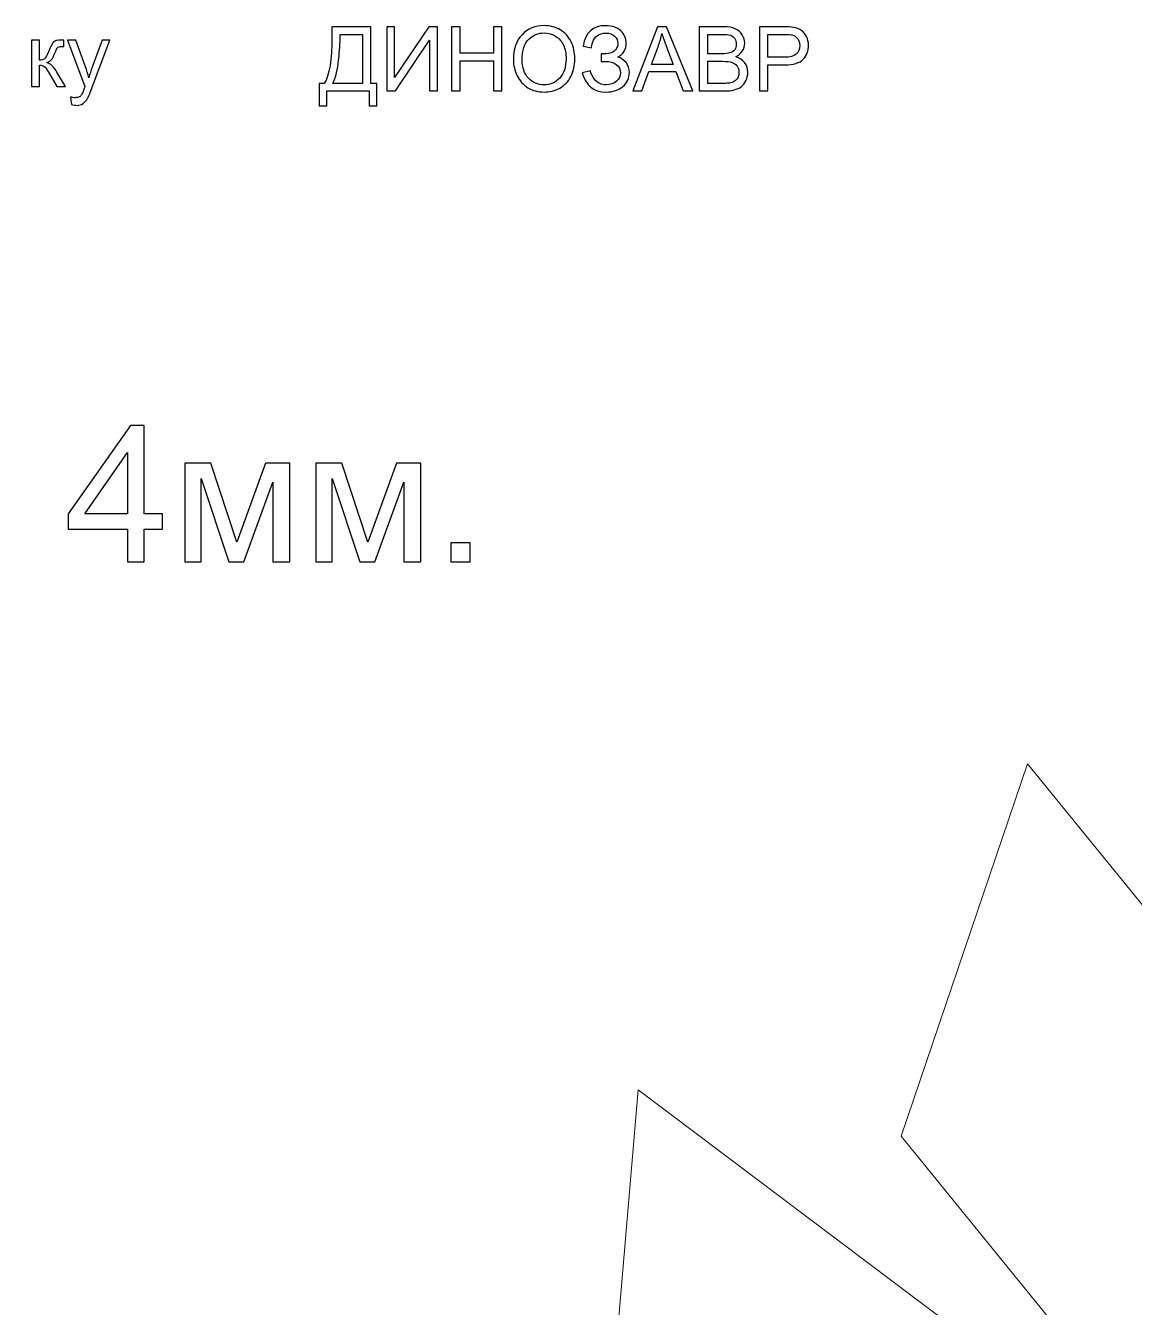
# Model space of a CAD drawing. Header units: centimetres. Extents: x -34 to 236, y -37 to 15.
# Drawn here: x 192.86 to 203.33, y 2.36 to 14.47 of the extents above; entities that cross this region are included whole.
import ezdxf

# ---------------------------------------------------------------- set-up
doc = ezdxf.new("R2010")
doc.units = ezdxf.units.CM
doc.header["$MEASUREMENT"] = 0
doc.layers.add('layer 1', color=7, linetype='Continuous')

msp = doc.modelspace()

# ---------------------------------------------------------------- linework, layer by layer
at = {"layer": 'layer 1'}
for points, knots in [([(195.7541, 14.45635), (195.7541, 14.45635), (196.12282, 14.45635), (196.12282, 14.45635), (196.12282, 14.45635), (196.12282, 14.45635), (196.12282, 13.92182), (196.12282, 13.92182), (196.12282, 13.92182), (196.12282, 13.92182), (196.17743, 13.92182), (196.17743, 13.92182), (196.17743, 13.92182), (196.17743, 13.92182), (196.17743, 13.70889), (196.17743, 13.70889), (196.17743, 13.70889), (196.17743, 13.70889), (196.10589, 13.70889), (196.10589, 13.70889), (196.10589, 13.70889), (196.10589, 13.70889), (196.10589, 13.85028), (196.10589, 13.85028), (196.10589, 13.85028), (196.10589, 13.85028), (195.70527, 13.85028), (195.70527, 13.85028), (195.70527, 13.85028), (195.70527, 13.85028), (195.70527, 13.70889), (195.70527, 13.70889), (195.70527, 13.70889), (195.70527, 13.70889), (195.63373, 13.70889), (195.63373, 13.70889), (195.63373, 13.70889), (195.63373, 13.70889), (195.63373, 13.92182), (195.63373, 13.92182), (195.63373, 13.92182), (195.63373, 13.92182), (195.68086, 13.92182), (195.68086, 13.92182), (195.68086, 13.92182), (195.72969, 13.99534), (195.7541, 14.14407), (195.7541, 14.36788), (195.7541, 14.36788), (195.7541, 14.36788), (195.7541, 14.45635), (195.7541, 14.45635)], [0, 0, 0, 0, 0.07692308, 0.07692308, 0.07692308, 0.07692308, 0.15384615, 0.15384615, 0.15384615, 0.15384615, 0.23076923, 0.23076923, 0.23076923, 0.23076923, 0.30769231, 0.30769231, 0.30769231, 0.30769231, 0.38461538, 0.38461538, 0.38461538, 0.38461538, 0.46153846, 0.46153846, 0.46153846, 0.46153846, 0.53846154, 0.53846154, 0.53846154, 0.53846154, 0.61538462, 0.61538462, 0.61538462, 0.61538462, 0.69230769, 0.69230769, 0.69230769, 0.69230769, 0.76923077, 0.76923077, 0.76923077, 0.76923077, 0.84615385, 0.84615385, 0.84615385, 0.84615385, 0.92307692, 0.92307692, 0.92307692, 0.92307692, 1, 1, 1, 1]), ([(196.27367, 14.45635), (196.27367, 14.45635), (196.34635, 14.45635), (196.34635, 14.45635), (196.34635, 14.45635), (196.34635, 14.45635), (196.34635, 13.97643), (196.34635, 13.97643), (196.34635, 13.97643), (196.34635, 13.97643), (196.66879, 14.45635), (196.66879, 14.45635), (196.66879, 14.45635), (196.66879, 14.45635), (196.7495, 14.45635), (196.7495, 14.45635), (196.7495, 14.45635), (196.7495, 14.45635), (196.7495, 13.85028), (196.7495, 13.85028), (196.7495, 13.85028), (196.7495, 13.85028), (196.67669, 13.85028), (196.67669, 13.85028), (196.67669, 13.85028), (196.67669, 13.85028), (196.67669, 14.32907), (196.67669, 14.32907), (196.67669, 14.32907), (196.67669, 14.32907), (196.35383, 13.85028), (196.35383, 13.85028), (196.35383, 13.85028), (196.35383, 13.85028), (196.27367, 13.85028), (196.27367, 13.85028), (196.27367, 13.85028), (196.27367, 13.85028), (196.27367, 14.45635), (196.27367, 14.45635)], [0, 0, 0, 0, 0.1, 0.1, 0.1, 0.1, 0.2, 0.2, 0.2, 0.2, 0.3, 0.3, 0.3, 0.3, 0.4, 0.4, 0.4, 0.4, 0.5, 0.5, 0.5, 0.5, 0.6, 0.6, 0.6, 0.6, 0.7, 0.7, 0.7, 0.7, 0.8, 0.8, 0.8, 0.8, 0.9, 0.9, 0.9, 0.9, 1, 1, 1, 1]), ([(196.88341, 13.85028), (196.88341, 13.85028), (196.88341, 14.45635), (196.88341, 14.45635), (196.88341, 14.45635), (196.88341, 14.45635), (196.96371, 14.45635), (196.96371, 14.45635), (196.96371, 14.45635), (196.96371, 14.45635), (196.96371, 14.20743), (196.96371, 14.20743), (196.96371, 14.20743), (196.96371, 14.20743), (197.27867, 14.20743), (197.27867, 14.20743), (197.27867, 14.20743), (197.27867, 14.20743), (197.27867, 14.45635), (197.27867, 14.45635), (197.27867, 14.45635), (197.27867, 14.45635), (197.35896, 14.45635), (197.35896, 14.45635), (197.35896, 14.45635), (197.35896, 14.45635), (197.35896, 13.85028), (197.35896, 13.85028), (197.35896, 13.85028), (197.35896, 13.85028), (197.27867, 13.85028), (197.27867, 13.85028), (197.27867, 13.85028), (197.27867, 13.85028), (197.27867, 14.13589), (197.27867, 14.13589), (197.27867, 14.13589), (197.27867, 14.13589), (196.96371, 14.13589), (196.96371, 14.13589), (196.96371, 14.13589), (196.96371, 14.13589), (196.96371, 13.85028), (196.96371, 13.85028), (196.96371, 13.85028), (196.96371, 13.85028), (196.88341, 13.85028), (196.88341, 13.85028)], [0, 0, 0, 0, 0.08333333, 0.08333333, 0.08333333, 0.08333333, 0.16666667, 0.16666667, 0.16666667, 0.16666667, 0.25, 0.25, 0.25, 0.25, 0.33333333, 0.33333333, 0.33333333, 0.33333333, 0.41666667, 0.41666667, 0.41666667, 0.41666667, 0.5, 0.5, 0.5, 0.5, 0.58333333, 0.58333333, 0.58333333, 0.58333333, 0.66666667, 0.66666667, 0.66666667, 0.66666667, 0.75, 0.75, 0.75, 0.75, 0.83333333, 0.83333333, 0.83333333, 0.83333333, 0.91666667, 0.91666667, 0.91666667, 0.91666667, 1, 1, 1, 1]), ([(197.46804, 14.14549), (197.46804, 14.2461), (197.49499, 14.32484), (197.54904, 14.38171), (197.54904, 14.38171), (197.60309, 14.43857), (197.6728, 14.46708), (197.75831, 14.46708), (197.75831, 14.46708), (197.81419, 14.46708), (197.86471, 14.45367), (197.90958, 14.427), (197.90958, 14.427), (197.95445, 14.40019), (197.98874, 14.36294), (198.01231, 14.3151), (198.01231, 14.3151), (198.03588, 14.26741), (198.04759, 14.21308), (198.04759, 14.15254), (198.04759, 14.15254), (198.04759, 14.09102), (198.03531, 14.03598), (198.01048, 13.98758), (198.01048, 13.98758), (197.98564, 13.93904), (197.9505, 13.90235), (197.90507, 13.87737), (197.90507, 13.87737), (197.85949, 13.8524), (197.81052, 13.83998), (197.75789, 13.83998), (197.75789, 13.83998), (197.70074, 13.83998), (197.64979, 13.85367), (197.60492, 13.88132), (197.60492, 13.88132), (197.55991, 13.90884), (197.5259, 13.94652), (197.50276, 13.99421), (197.50276, 13.99421), (197.47961, 14.04177), (197.46804, 14.09229), (197.46804, 14.14549)], [0, 0, 0, 0, 0.09090909, 0.09090909, 0.09090909, 0.09090909, 0.18181818, 0.18181818, 0.18181818, 0.18181818, 0.27272727, 0.27272727, 0.27272727, 0.27272727, 0.36363636, 0.36363636, 0.36363636, 0.36363636, 0.45454545, 0.45454545, 0.45454545, 0.45454545, 0.54545455, 0.54545455, 0.54545455, 0.54545455, 0.63636364, 0.63636364, 0.63636364, 0.63636364, 0.72727273, 0.72727273, 0.72727273, 0.72727273, 0.81818182, 0.81818182, 0.81818182, 0.81818182, 0.90909091, 0.90909091, 0.90909091, 0.90909091, 1, 1, 1, 1]), ([(198.118, 14.02145), (198.118, 14.02145), (198.19449, 14.04135), (198.19449, 14.04135), (198.19449, 14.04135), (198.20027, 14.01185), (198.21565, 13.98236), (198.24091, 13.95287), (198.24091, 13.95287), (198.26617, 13.92338), (198.29962, 13.90856), (198.34124, 13.90856), (198.34124, 13.90856), (198.38358, 13.90856), (198.41716, 13.91942), (198.44157, 13.9413), (198.44157, 13.9413), (198.46613, 13.96303), (198.4784, 13.98927), (198.4784, 14.02018), (198.4784, 14.02018), (198.4784, 14.05348), (198.46542, 14.08001), (198.4396, 14.09977), (198.4396, 14.09977), (198.41363, 14.11952), (198.37836, 14.1294), (198.33376, 14.1294), (198.33376, 14.1294), (198.33376, 14.1294), (198.29524, 14.1294), (198.29524, 14.1294), (198.29524, 14.1294), (198.29524, 14.1294), (198.29524, 14.19925), (198.29524, 14.19925), (198.29524, 14.19925), (198.33221, 14.19925), (198.36043, 14.20137), (198.38005, 14.2056), (198.38005, 14.2056), (198.39966, 14.20983), (198.41688, 14.2207), (198.43198, 14.23834), (198.43198, 14.23834), (198.44694, 14.25583), (198.45441, 14.27573), (198.45441, 14.29803), (198.45441, 14.29803), (198.45441, 14.32442), (198.44425, 14.34742), (198.42365, 14.36703), (198.42365, 14.36703), (198.40319, 14.38665), (198.37539, 14.39638), (198.3404, 14.39638), (198.3404, 14.39638), (198.30978, 14.39638), (198.28367, 14.38876), (198.26208, 14.37352), (198.26208, 14.37352), (198.24035, 14.35814), (198.22539, 14.33796), (198.21721, 14.3127), (198.21721, 14.3127), (198.20888, 14.28744), (198.20479, 14.26868), (198.20479, 14.25626), (198.20479, 14.25626), (198.20479, 14.25626), (198.12788, 14.27362), (198.12788, 14.27362), (198.12788, 14.27362), (198.14693, 14.40231), (198.21805, 14.46666), (198.34124, 14.46666), (198.34124, 14.46666), (198.40037, 14.46666), (198.44736, 14.45015), (198.48221, 14.41727), (198.48221, 14.41727), (198.51693, 14.38439), (198.53428, 14.34586), (198.53428, 14.3017), (198.53428, 14.3017), (198.53428, 14.24525), (198.50747, 14.20137), (198.45399, 14.17032), (198.45399, 14.17032), (198.48489, 14.16171), (198.51072, 14.14436), (198.5316, 14.11797), (198.5316, 14.11797), (198.55235, 14.09158), (198.56279, 14.06011), (198.56279, 14.02357), (198.56279, 14.02357), (198.56279, 13.97135), (198.54261, 13.92775), (198.50225, 13.89261), (198.50225, 13.89261), (198.46189, 13.85748), (198.40827, 13.83998), (198.34153, 13.83998), (198.34153, 13.83998), (198.22694, 13.83998), (198.15244, 13.90037), (198.118, 14.02145)], [0, 0, 0, 0, 0.03703704, 0.03703704, 0.03703704, 0.03703704, 0.07407407, 0.07407407, 0.07407407, 0.07407407, 0.11111111, 0.11111111, 0.11111111, 0.11111111, 0.14814815, 0.14814815, 0.14814815, 0.14814815, 0.18518519, 0.18518519, 0.18518519, 0.18518519, 0.22222222, 0.22222222, 0.22222222, 0.22222222, 0.25925926, 0.25925926, 0.25925926, 0.25925926, 0.2962963, 0.2962963, 0.2962963, 0.2962963, 0.33333333, 0.33333333, 0.33333333, 0.33333333, 0.37037037, 0.37037037, 0.37037037, 0.37037037, 0.40740741, 0.40740741, 0.40740741, 0.40740741, 0.44444444, 0.44444444, 0.44444444, 0.44444444, 0.48148148, 0.48148148, 0.48148148, 0.48148148, 0.51851852, 0.51851852, 0.51851852, 0.51851852, 0.55555556, 0.55555556, 0.55555556, 0.55555556, 0.59259259, 0.59259259, 0.59259259, 0.59259259, 0.62962963, 0.62962963, 0.62962963, 0.62962963, 0.66666667, 0.66666667, 0.66666667, 0.66666667, 0.7037037, 0.7037037, 0.7037037, 0.7037037, 0.74074074, 0.74074074, 0.74074074, 0.74074074, 0.77777778, 0.77777778, 0.77777778, 0.77777778, 0.81481481, 0.81481481, 0.81481481, 0.81481481, 0.85185185, 0.85185185, 0.85185185, 0.85185185, 0.88888889, 0.88888889, 0.88888889, 0.88888889, 0.92592593, 0.92592593, 0.92592593, 0.92592593, 0.96296296, 0.96296296, 0.96296296, 0.96296296, 1, 1, 1, 1]), ([(198.59581, 13.85028), (198.59581, 13.85028), (198.82864, 14.45635), (198.82864, 14.45635), (198.82864, 14.45635), (198.82864, 14.45635), (198.915, 14.45635), (198.915, 14.45635), (198.915, 14.45635), (198.915, 14.45635), (199.16308, 13.85028), (199.16308, 13.85028), (199.16308, 13.85028), (199.16308, 13.85028), (199.07164, 13.85028), (199.07164, 13.85028), (199.07164, 13.85028), (199.07164, 13.85028), (199.00094, 14.03387), (199.00094, 14.03387), (199.00094, 14.03387), (199.00094, 14.03387), (198.74751, 14.03387), (198.74751, 14.03387), (198.74751, 14.03387), (198.74751, 14.03387), (198.68104, 13.85028), (198.68104, 13.85028), (198.68104, 13.85028), (198.68104, 13.85028), (198.59581, 13.85028), (198.59581, 13.85028)], [0, 0, 0, 0, 0.125, 0.125, 0.125, 0.125, 0.25, 0.25, 0.25, 0.25, 0.375, 0.375, 0.375, 0.375, 0.5, 0.5, 0.5, 0.5, 0.625, 0.625, 0.625, 0.625, 0.75, 0.75, 0.75, 0.75, 0.875, 0.875, 0.875, 0.875, 1, 1, 1, 1]), ([(199.22376, 13.85028), (199.22376, 13.85028), (199.22376, 14.45635), (199.22376, 14.45635), (199.22376, 14.45635), (199.22376, 14.45635), (199.45123, 14.45635), (199.45123, 14.45635), (199.45123, 14.45635), (199.49751, 14.45635), (199.53463, 14.45015), (199.56257, 14.43801), (199.56257, 14.43801), (199.59065, 14.42573), (199.61252, 14.40682), (199.62833, 14.38128), (199.62833, 14.38128), (199.64413, 14.35588), (199.65217, 14.32921), (199.65217, 14.30127), (199.65217, 14.30127), (199.65217, 14.27545), (199.64512, 14.25104), (199.63101, 14.22818), (199.63101, 14.22818), (199.61704, 14.20532), (199.59573, 14.18683), (199.56736, 14.17272), (199.56736, 14.17272), (199.60405, 14.162), (199.63214, 14.14365), (199.65189, 14.11783), (199.65189, 14.11783), (199.67165, 14.09186), (199.68152, 14.06124), (199.68152, 14.02596), (199.68152, 14.02596), (199.68152, 13.9976), (199.67546, 13.97121), (199.66346, 13.9468), (199.66346, 13.9468), (199.65147, 13.92239), (199.63665, 13.90362), (199.61901, 13.89036), (199.61901, 13.89036), (199.60137, 13.87709), (199.57922, 13.86721), (199.55269, 13.86044), (199.55269, 13.86044), (199.52616, 13.85367), (199.49356, 13.85028), (199.4549, 13.85028), (199.4549, 13.85028), (199.4549, 13.85028), (199.22376, 13.85028), (199.22376, 13.85028)], [0, 0, 0, 0, 0.07142857, 0.07142857, 0.07142857, 0.07142857, 0.14285714, 0.14285714, 0.14285714, 0.14285714, 0.21428571, 0.21428571, 0.21428571, 0.21428571, 0.28571429, 0.28571429, 0.28571429, 0.28571429, 0.35714286, 0.35714286, 0.35714286, 0.35714286, 0.42857143, 0.42857143, 0.42857143, 0.42857143, 0.5, 0.5, 0.5, 0.5, 0.57142857, 0.57142857, 0.57142857, 0.57142857, 0.64285714, 0.64285714, 0.64285714, 0.64285714, 0.71428571, 0.71428571, 0.71428571, 0.71428571, 0.78571429, 0.78571429, 0.78571429, 0.78571429, 0.85714286, 0.85714286, 0.85714286, 0.85714286, 0.92857143, 0.92857143, 0.92857143, 0.92857143, 1, 1, 1, 1]), ([(199.79187, 13.85028), (199.79187, 13.85028), (199.79187, 14.45635), (199.79187, 14.45635), (199.79187, 14.45635), (199.79187, 14.45635), (200.02048, 14.45635), (200.02048, 14.45635), (200.02048, 14.45635), (200.06069, 14.45635), (200.09145, 14.45438), (200.11262, 14.45057), (200.11262, 14.45057), (200.1424, 14.44563), (200.16737, 14.43618), (200.18755, 14.42221), (200.18755, 14.42221), (200.20759, 14.40838), (200.22382, 14.38876), (200.23609, 14.36379), (200.23609, 14.36379), (200.24837, 14.33867), (200.25444, 14.31115), (200.25444, 14.28109), (200.25444, 14.28109), (200.25444, 14.22959), (200.23807, 14.18584), (200.20533, 14.15014), (200.20533, 14.15014), (200.17245, 14.11458), (200.11319, 14.09666), (200.02753, 14.09666), (200.02753, 14.09666), (200.02753, 14.09666), (199.87203, 14.09666), (199.87203, 14.09666), (199.87203, 14.09666), (199.87203, 14.09666), (199.87203, 13.85028), (199.87203, 13.85028), (199.87203, 13.85028), (199.87203, 13.85028), (199.79187, 13.85028), (199.79187, 13.85028)], [0, 0, 0, 0, 0.09090909, 0.09090909, 0.09090909, 0.09090909, 0.18181818, 0.18181818, 0.18181818, 0.18181818, 0.27272727, 0.27272727, 0.27272727, 0.27272727, 0.36363636, 0.36363636, 0.36363636, 0.36363636, 0.45454545, 0.45454545, 0.45454545, 0.45454545, 0.54545455, 0.54545455, 0.54545455, 0.54545455, 0.63636364, 0.63636364, 0.63636364, 0.63636364, 0.72727273, 0.72727273, 0.72727273, 0.72727273, 0.81818182, 0.81818182, 0.81818182, 0.81818182, 0.90909091, 0.90909091, 0.90909091, 0.90909091, 1, 1, 1, 1]), ([(192.91691, 14.33126), (192.91691, 14.33126), (192.99127, 14.33126), (192.99127, 14.33126), (192.99127, 14.33126), (192.99127, 14.33126), (192.99127, 14.1416), (192.99127, 14.1416), (192.99127, 14.1416), (193.01498, 14.1416), (193.03163, 14.14612), (193.04109, 14.15515), (193.04109, 14.15515), (193.05054, 14.16432), (193.06451, 14.19071), (193.083, 14.2346), (193.083, 14.2346), (193.09767, 14.26931), (193.10952, 14.29217), (193.11856, 14.30318), (193.11856, 14.30318), (193.12773, 14.31418), (193.13817, 14.32166), (193.15002, 14.32547), (193.15002, 14.32547), (193.16188, 14.32942), (193.18093, 14.33126), (193.20703, 14.33126), (193.20703, 14.33126), (193.20703, 14.33126), (193.22199, 14.33126), (193.22199, 14.33126), (193.22199, 14.33126), (193.22199, 14.33126), (193.22199, 14.26973), (193.22199, 14.26973), (193.22199, 14.26973), (193.22199, 14.26973), (193.20125, 14.27016), (193.20125, 14.27016), (193.20125, 14.27016), (193.18177, 14.27016), (193.16921, 14.26719), (193.16371, 14.26141), (193.16371, 14.26141), (193.15793, 14.25534), (193.14904, 14.23728), (193.13718, 14.20722), (193.13718, 14.20722), (193.12589, 14.17858), (193.11559, 14.15882), (193.10614, 14.14781), (193.10614, 14.14781), (193.09682, 14.13667), (193.08229, 14.12665), (193.06282, 14.11762), (193.06282, 14.11762), (193.09471, 14.10901), (193.12618, 14.07923), (193.15708, 14.02829), (193.15708, 14.02829), (193.15708, 14.02829), (193.2385, 13.89226), (193.2385, 13.89226), (193.2385, 13.89226), (193.2385, 13.89226), (193.15666, 13.89226), (193.15666, 13.89226), (193.15666, 13.89226), (193.15666, 13.89226), (193.07721, 14.02829), (193.07721, 14.02829), (193.07721, 14.02829), (193.06098, 14.05553), (193.04673, 14.07359), (193.03474, 14.0822), (193.03474, 14.0822), (193.0226, 14.09095), (193.00807, 14.09518), (192.99127, 14.09518), (192.99127, 14.09518), (192.99127, 14.09518), (192.99127, 13.89226), (192.99127, 13.89226), (192.99127, 13.89226), (192.99127, 13.89226), (192.91691, 13.89226), (192.91691, 13.89226), (192.91691, 13.89226), (192.91691, 13.89226), (192.91691, 14.33126), (192.91691, 14.33126)], [0, 0, 0, 0, 0.04347826, 0.04347826, 0.04347826, 0.04347826, 0.08695652, 0.08695652, 0.08695652, 0.08695652, 0.13043478, 0.13043478, 0.13043478, 0.13043478, 0.17391304, 0.17391304, 0.17391304, 0.17391304, 0.2173913, 0.2173913, 0.2173913, 0.2173913, 0.26086957, 0.26086957, 0.26086957, 0.26086957, 0.30434783, 0.30434783, 0.30434783, 0.30434783, 0.34782609, 0.34782609, 0.34782609, 0.34782609, 0.39130435, 0.39130435, 0.39130435, 0.39130435, 0.43478261, 0.43478261, 0.43478261, 0.43478261, 0.47826087, 0.47826087, 0.47826087, 0.47826087, 0.52173913, 0.52173913, 0.52173913, 0.52173913, 0.56521739, 0.56521739, 0.56521739, 0.56521739, 0.60869565, 0.60869565, 0.60869565, 0.60869565, 0.65217391, 0.65217391, 0.65217391, 0.65217391, 0.69565217, 0.69565217, 0.69565217, 0.69565217, 0.73913043, 0.73913043, 0.73913043, 0.73913043, 0.7826087, 0.7826087, 0.7826087, 0.7826087, 0.82608696, 0.82608696, 0.82608696, 0.82608696, 0.86956522, 0.86956522, 0.86956522, 0.86956522, 0.91304348, 0.91304348, 0.91304348, 0.91304348, 0.95652174, 0.95652174, 0.95652174, 0.95652174, 1, 1, 1, 1]), ([(193.29381, 13.72321), (193.29381, 13.72321), (193.28549, 13.79306), (193.28549, 13.79306), (193.28549, 13.79306), (193.30186, 13.78868), (193.31597, 13.78643), (193.3281, 13.78643), (193.3281, 13.78643), (193.34461, 13.78643), (193.35788, 13.78925), (193.36776, 13.79475), (193.36776, 13.79475), (193.37777, 13.80026), (193.38582, 13.80788), (193.39217, 13.81789), (193.39217, 13.81789), (193.39697, 13.82523), (193.40445, 13.84372), (193.41489, 13.87321), (193.41489, 13.87321), (193.4163, 13.87744), (193.41856, 13.88337), (193.42152, 13.89141), (193.42152, 13.89141), (193.42152, 13.89141), (193.25501, 14.33126), (193.25501, 14.33126), (193.25501, 14.33126), (193.25501, 14.33126), (193.33516, 14.33126), (193.33516, 14.33126), (193.33516, 14.33126), (193.33516, 14.33126), (193.4266, 14.07712), (193.4266, 14.07712), (193.4266, 14.07712), (193.43831, 14.0448), (193.44904, 14.01093), (193.45835, 13.97537), (193.45835, 13.97537), (193.46696, 14.00952), (193.47712, 14.04283), (193.48897, 14.07542), (193.48897, 14.07542), (193.48897, 14.07542), (193.58281, 14.33126), (193.58281, 14.33126), (193.58281, 14.33126), (193.58281, 14.33126), (193.65718, 14.33126), (193.65718, 14.33126), (193.65718, 14.33126), (193.65718, 14.33126), (193.49024, 13.88478), (193.49024, 13.88478), (193.49024, 13.88478), (193.47232, 13.83652), (193.45835, 13.80336), (193.44847, 13.78516), (193.44847, 13.78516), (193.43521, 13.7606), (193.42011, 13.74268), (193.40303, 13.73125), (193.40303, 13.73125), (193.38582, 13.71982), (193.3655, 13.71404), (193.34179, 13.71404), (193.34179, 13.71404), (193.3274, 13.71404), (193.31145, 13.71714), (193.29381, 13.72321)], [0, 0, 0, 0, 0.05555556, 0.05555556, 0.05555556, 0.05555556, 0.11111111, 0.11111111, 0.11111111, 0.11111111, 0.16666667, 0.16666667, 0.16666667, 0.16666667, 0.22222222, 0.22222222, 0.22222222, 0.22222222, 0.27777778, 0.27777778, 0.27777778, 0.27777778, 0.33333333, 0.33333333, 0.33333333, 0.33333333, 0.38888889, 0.38888889, 0.38888889, 0.38888889, 0.44444444, 0.44444444, 0.44444444, 0.44444444, 0.5, 0.5, 0.5, 0.5, 0.55555556, 0.55555556, 0.55555556, 0.55555556, 0.61111111, 0.61111111, 0.61111111, 0.61111111, 0.66666667, 0.66666667, 0.66666667, 0.66666667, 0.72222222, 0.72222222, 0.72222222, 0.72222222, 0.77777778, 0.77777778, 0.77777778, 0.77777778, 0.83333333, 0.83333333, 0.83333333, 0.83333333, 0.88888889, 0.88888889, 0.88888889, 0.88888889, 0.94444444, 0.94444444, 0.94444444, 0.94444444, 1, 1, 1, 1]), ([(196.04253, 14.38481), (196.04253, 14.38481), (195.83129, 14.38481), (195.83129, 14.38481), (195.83129, 14.38481), (195.83129, 14.38481), (195.83129, 14.35377), (195.83129, 14.35377), (195.83129, 14.35377), (195.83129, 14.30226), (195.82677, 14.23185), (195.81746, 14.14238), (195.81746, 14.14238), (195.80829, 14.05292), (195.79008, 13.9794), (195.76313, 13.92182), (195.76313, 13.92182), (195.76313, 13.92182), (196.04253, 13.92182), (196.04253, 13.92182), (196.04253, 13.92182), (196.04253, 13.92182), (196.04253, 14.38481), (196.04253, 14.38481)], [0, 0, 0, 0, 0.16666667, 0.16666667, 0.16666667, 0.16666667, 0.33333333, 0.33333333, 0.33333333, 0.33333333, 0.5, 0.5, 0.5, 0.5, 0.66666667, 0.66666667, 0.66666667, 0.66666667, 0.83333333, 0.83333333, 0.83333333, 0.83333333, 1, 1, 1, 1]), ([(197.55073, 14.14422), (197.55073, 14.07112), (197.57035, 14.01369), (197.60958, 13.97164), (197.60958, 13.97164), (197.64895, 13.92958), (197.6982, 13.90856), (197.75746, 13.90856), (197.75746, 13.90856), (197.81786, 13.90856), (197.86753, 13.92973), (197.90648, 13.9722), (197.90648, 13.9722), (197.94542, 14.01468), (197.96504, 14.07493), (197.96504, 14.15296), (197.96504, 14.15296), (197.96504, 14.20221), (197.95657, 14.24525), (197.93992, 14.28208), (197.93992, 14.28208), (197.92327, 14.31891), (197.89886, 14.34742), (197.86682, 14.36774), (197.86682, 14.36774), (197.83465, 14.38792), (197.79867, 14.39808), (197.75873, 14.39808), (197.75873, 14.39808), (197.70186, 14.39808), (197.65304, 14.3786), (197.61212, 14.33951), (197.61212, 14.33951), (197.5712, 14.30057), (197.55073, 14.23537), (197.55073, 14.14422)], [0, 0, 0, 0, 0.11111111, 0.11111111, 0.11111111, 0.11111111, 0.22222222, 0.22222222, 0.22222222, 0.22222222, 0.33333333, 0.33333333, 0.33333333, 0.33333333, 0.44444444, 0.44444444, 0.44444444, 0.44444444, 0.55555556, 0.55555556, 0.55555556, 0.55555556, 0.66666667, 0.66666667, 0.66666667, 0.66666667, 0.77777778, 0.77777778, 0.77777778, 0.77777778, 0.88888889, 0.88888889, 0.88888889, 0.88888889, 1, 1, 1, 1]), ([(198.77065, 14.0992), (198.77065, 14.0992), (198.97625, 14.0992), (198.97625, 14.0992), (198.97625, 14.0992), (198.97625, 14.0992), (198.91289, 14.26698), (198.91289, 14.26698), (198.91289, 14.26698), (198.8937, 14.31792), (198.8793, 14.35983), (198.86999, 14.39271), (198.86999, 14.39271), (198.86223, 14.35377), (198.85136, 14.31524), (198.83725, 14.27686), (198.83725, 14.27686), (198.83725, 14.27686), (198.77065, 14.0992), (198.77065, 14.0992)], [0, 0, 0, 0, 0.2, 0.2, 0.2, 0.2, 0.4, 0.4, 0.4, 0.4, 0.6, 0.6, 0.6, 0.6, 0.8, 0.8, 0.8, 0.8, 1, 1, 1, 1]), ([(199.30405, 14.20165), (199.30405, 14.20165), (199.43514, 14.20165), (199.43514, 14.20165), (199.43514, 14.20165), (199.47056, 14.20165), (199.4961, 14.20405), (199.51163, 14.2087), (199.51163, 14.2087), (199.53195, 14.21477), (199.54733, 14.22479), (199.55763, 14.2389), (199.55763, 14.2389), (199.56793, 14.25301), (199.57315, 14.27065), (199.57315, 14.29182), (199.57315, 14.29182), (199.57315, 14.31186), (199.56835, 14.32964), (199.55876, 14.34488), (199.55876, 14.34488), (199.54902, 14.36026), (199.53519, 14.3707), (199.51741, 14.37634), (199.51741, 14.37634), (199.49949, 14.38199), (199.46873, 14.38481), (199.42512, 14.38481), (199.42512, 14.38481), (199.42512, 14.38481), (199.30405, 14.38481), (199.30405, 14.38481), (199.30405, 14.38481), (199.30405, 14.38481), (199.30405, 14.20165), (199.30405, 14.20165)], [0, 0, 0, 0, 0.11111111, 0.11111111, 0.11111111, 0.11111111, 0.22222222, 0.22222222, 0.22222222, 0.22222222, 0.33333333, 0.33333333, 0.33333333, 0.33333333, 0.44444444, 0.44444444, 0.44444444, 0.44444444, 0.55555556, 0.55555556, 0.55555556, 0.55555556, 0.66666667, 0.66666667, 0.66666667, 0.66666667, 0.77777778, 0.77777778, 0.77777778, 0.77777778, 0.88888889, 0.88888889, 0.88888889, 0.88888889, 1, 1, 1, 1]), ([(199.87203, 14.1682), (199.87203, 14.1682), (200.0288, 14.1682), (200.0288, 14.1682), (200.0288, 14.1682), (200.08059, 14.1682), (200.11742, 14.1778), (200.13915, 14.19713), (200.13915, 14.19713), (200.16088, 14.21646), (200.17175, 14.24356), (200.17175, 14.27855), (200.17175, 14.27855), (200.17175, 14.30395), (200.1654, 14.32569), (200.15256, 14.34375), (200.15256, 14.34375), (200.13971, 14.36181), (200.12292, 14.37366), (200.1019, 14.37945), (200.1019, 14.37945), (200.08835, 14.38298), (200.06351, 14.38481), (200.02711, 14.38481), (200.02711, 14.38481), (200.02711, 14.38481), (199.87203, 14.38481), (199.87203, 14.38481), (199.87203, 14.38481), (199.87203, 14.38481), (199.87203, 14.1682), (199.87203, 14.1682)], [0, 0, 0, 0, 0.125, 0.125, 0.125, 0.125, 0.25, 0.25, 0.25, 0.25, 0.375, 0.375, 0.375, 0.375, 0.5, 0.5, 0.5, 0.5, 0.625, 0.625, 0.625, 0.625, 0.75, 0.75, 0.75, 0.75, 0.875, 0.875, 0.875, 0.875, 1, 1, 1, 1]), ([(199.30405, 13.92182), (199.30405, 13.92182), (199.4549, 13.92182), (199.4549, 13.92182), (199.4549, 13.92182), (199.48086, 13.92182), (199.49907, 13.92281), (199.50951, 13.92465), (199.50951, 13.92465), (199.52799, 13.92803), (199.54338, 13.93354), (199.55579, 13.9413), (199.55579, 13.9413), (199.56821, 13.94892), (199.57837, 13.96021), (199.58642, 13.97488), (199.58642, 13.97488), (199.59432, 13.9897), (199.59841, 14.00663), (199.59841, 14.02596), (199.59841, 14.02596), (199.59841, 14.04854), (199.59262, 14.06816), (199.58105, 14.08495), (199.58105, 14.08495), (199.56948, 14.1016), (199.55339, 14.11331), (199.53279, 14.12009), (199.53279, 14.12009), (199.51233, 14.12672), (199.4827, 14.1301), (199.44417, 14.1301), (199.44417, 14.1301), (199.44417, 14.1301), (199.30405, 14.1301), (199.30405, 14.1301), (199.30405, 14.1301), (199.30405, 14.1301), (199.30405, 13.92182), (199.30405, 13.92182)], [0, 0, 0, 0, 0.1, 0.1, 0.1, 0.1, 0.2, 0.2, 0.2, 0.2, 0.3, 0.3, 0.3, 0.3, 0.4, 0.4, 0.4, 0.4, 0.5, 0.5, 0.5, 0.5, 0.6, 0.6, 0.6, 0.6, 0.7, 0.7, 0.7, 0.7, 0.8, 0.8, 0.8, 0.8, 0.9, 0.9, 0.9, 0.9, 1, 1, 1, 1]), ([(193.82193, 9.40401), (193.82193, 9.40401), (193.82193, 9.71227), (193.82193, 9.71227), (193.82193, 9.71227), (193.82193, 9.71227), (193.26329, 9.71227), (193.26329, 9.71227), (193.26329, 9.71227), (193.26329, 9.71227), (193.26329, 9.8574), (193.26329, 9.8574), (193.26329, 9.8574), (193.26329, 9.8574), (193.85102, 10.69192), (193.85102, 10.69192), (193.85102, 10.69192), (193.85102, 10.69192), (193.98026, 10.69192), (193.98026, 10.69192), (193.98026, 10.69192), (193.98026, 10.69192), (193.98026, 9.8574), (193.98026, 9.8574), (193.98026, 9.8574), (193.98026, 9.8574), (194.15418, 9.8574), (194.15418, 9.8574), (194.15418, 9.8574), (194.15418, 9.8574), (194.15418, 9.71227), (194.15418, 9.71227), (194.15418, 9.71227), (194.15418, 9.71227), (193.98026, 9.71227), (193.98026, 9.71227), (193.98026, 9.71227), (193.98026, 9.71227), (193.98026, 9.40401), (193.98026, 9.40401), (193.98026, 9.40401), (193.98026, 9.40401), (193.82193, 9.40401), (193.82193, 9.40401)], [0, 0, 0, 0, 0.09090909, 0.09090909, 0.09090909, 0.09090909, 0.18181818, 0.18181818, 0.18181818, 0.18181818, 0.27272727, 0.27272727, 0.27272727, 0.27272727, 0.36363636, 0.36363636, 0.36363636, 0.36363636, 0.45454545, 0.45454545, 0.45454545, 0.45454545, 0.54545455, 0.54545455, 0.54545455, 0.54545455, 0.63636364, 0.63636364, 0.63636364, 0.63636364, 0.72727273, 0.72727273, 0.72727273, 0.72727273, 0.81818182, 0.81818182, 0.81818182, 0.81818182, 0.90909091, 0.90909091, 0.90909091, 0.90909091, 1, 1, 1, 1]), ([(193.82193, 9.8574), (193.82193, 9.8574), (193.82193, 10.43793), (193.82193, 10.43793), (193.82193, 10.43793), (193.82193, 10.43793), (193.41892, 9.8574), (193.41892, 9.8574), (193.41892, 9.8574), (193.41892, 9.8574), (193.82193, 9.8574), (193.82193, 9.8574)], [0, 0, 0, 0, 0.33333333, 0.33333333, 0.33333333, 0.33333333, 0.66666667, 0.66666667, 0.66666667, 0.66666667, 1, 1, 1, 1]), ([(194.36408, 10.33688), (194.36408, 10.33688), (194.60997, 10.33688), (194.60997, 10.33688), (194.60997, 10.33688), (194.60997, 10.33688), (194.85526, 9.59022), (194.85526, 9.59022), (194.85526, 9.59022), (194.85526, 9.59022), (195.12753, 10.33688), (195.12753, 10.33688), (195.12753, 10.33688), (195.12753, 10.33688), (195.35513, 10.33688), (195.35513, 10.33688), (195.35513, 10.33688), (195.35513, 10.33688), (195.35513, 9.40401), (195.35513, 9.40401), (195.35513, 9.40401), (195.35513, 9.40401), (195.1971, 9.40401), (195.1971, 9.40401), (195.1971, 9.40401), (195.1971, 9.40401), (195.1971, 10.15516), (195.1971, 10.15516), (195.1971, 10.15516), (195.1971, 10.15516), (194.92123, 9.40401), (194.92123, 9.40401), (194.92123, 9.40401), (194.92123, 9.40401), (194.77969, 9.40401), (194.77969, 9.40401), (194.77969, 9.40401), (194.77969, 9.40401), (194.51881, 10.19115), (194.51881, 10.19115), (194.51881, 10.19115), (194.51881, 10.19115), (194.51881, 9.40401), (194.51881, 9.40401), (194.51881, 9.40401), (194.51881, 9.40401), (194.36408, 9.40401), (194.36408, 9.40401), (194.36408, 9.40401), (194.36408, 9.40401), (194.36408, 10.33688), (194.36408, 10.33688)], [0, 0, 0, 0, 0.07692308, 0.07692308, 0.07692308, 0.07692308, 0.15384615, 0.15384615, 0.15384615, 0.15384615, 0.23076923, 0.23076923, 0.23076923, 0.23076923, 0.30769231, 0.30769231, 0.30769231, 0.30769231, 0.38461538, 0.38461538, 0.38461538, 0.38461538, 0.46153846, 0.46153846, 0.46153846, 0.46153846, 0.53846154, 0.53846154, 0.53846154, 0.53846154, 0.61538462, 0.61538462, 0.61538462, 0.61538462, 0.69230769, 0.69230769, 0.69230769, 0.69230769, 0.76923077, 0.76923077, 0.76923077, 0.76923077, 0.84615385, 0.84615385, 0.84615385, 0.84615385, 0.92307692, 0.92307692, 0.92307692, 0.92307692, 1, 1, 1, 1]), ([(195.60101, 10.33688), (195.60101, 10.33688), (195.8469, 10.33688), (195.8469, 10.33688), (195.8469, 10.33688), (195.8469, 10.33688), (196.09219, 9.59022), (196.09219, 9.59022), (196.09219, 9.59022), (196.09219, 9.59022), (196.36446, 10.33688), (196.36446, 10.33688), (196.36446, 10.33688), (196.36446, 10.33688), (196.59206, 10.33688), (196.59206, 10.33688), (196.59206, 10.33688), (196.59206, 10.33688), (196.59206, 9.40401), (196.59206, 9.40401), (196.59206, 9.40401), (196.59206, 9.40401), (196.43403, 9.40401), (196.43403, 9.40401), (196.43403, 9.40401), (196.43403, 9.40401), (196.43403, 10.15516), (196.43403, 10.15516), (196.43403, 10.15516), (196.43403, 10.15516), (196.15816, 9.40401), (196.15816, 9.40401), (196.15816, 9.40401), (196.15816, 9.40401), (196.01662, 9.40401), (196.01662, 9.40401), (196.01662, 9.40401), (196.01662, 9.40401), (195.75574, 10.19115), (195.75574, 10.19115), (195.75574, 10.19115), (195.75574, 10.19115), (195.75574, 9.40401), (195.75574, 9.40401), (195.75574, 9.40401), (195.75574, 9.40401), (195.60101, 9.40401), (195.60101, 9.40401), (195.60101, 9.40401), (195.60101, 9.40401), (195.60101, 10.33688), (195.60101, 10.33688)], [0, 0, 0, 0, 0.07692308, 0.07692308, 0.07692308, 0.07692308, 0.15384615, 0.15384615, 0.15384615, 0.15384615, 0.23076923, 0.23076923, 0.23076923, 0.23076923, 0.30769231, 0.30769231, 0.30769231, 0.30769231, 0.38461538, 0.38461538, 0.38461538, 0.38461538, 0.46153846, 0.46153846, 0.46153846, 0.46153846, 0.53846154, 0.53846154, 0.53846154, 0.53846154, 0.61538462, 0.61538462, 0.61538462, 0.61538462, 0.69230769, 0.69230769, 0.69230769, 0.69230769, 0.76923077, 0.76923077, 0.76923077, 0.76923077, 0.84615385, 0.84615385, 0.84615385, 0.84615385, 0.92307692, 0.92307692, 0.92307692, 0.92307692, 1, 1, 1, 1]), ([(196.87842, 9.40401), (196.87842, 9.40401), (196.87842, 9.58423), (196.87842, 9.58423), (196.87842, 9.58423), (196.87842, 9.58423), (197.05864, 9.58423), (197.05864, 9.58423), (197.05864, 9.58423), (197.05864, 9.58423), (197.05864, 9.40401), (197.05864, 9.40401), (197.05864, 9.40401), (197.05864, 9.40401), (196.87842, 9.40401), (196.87842, 9.40401)], [0, 0, 0, 0, 0.25, 0.25, 0.25, 0.25, 0.5, 0.5, 0.5, 0.5, 0.75, 0.75, 0.75, 0.75, 1, 1, 1, 1])]:
    msp.add_open_spline(points, degree=3, knots=knots, dxfattribs=at)
at = {"layer": 'layer 1', "color": 114, "lineweight": 5}
msp.add_open_spline([(220.02528, -7.78406), (220.57756, -7.78406), (221.02527, -8.23178), (221.02527, -8.78406), (221.02527, -8.78406), (221.02527, -9.33634), (220.57756, -9.78406), (220.02527, -9.78406), (220.02527, -9.78406), (220.02527, -9.78406), (220.02527, -8.58406), (220.02527, -8.58406), (220.02527, -8.58406), (220.02527, -8.58406), (219.72047, -8.58406), (219.72047, -8.58406), (219.72047, -8.58406), (219.72047, -8.58406), (219.62527, -8.58406), (219.62527, -8.58406), (219.62527, -8.58406), (219.62527, -8.58406), (219.62527, -9.78406), (219.62527, -9.78406), (219.62527, -9.78406), (219.62527, -9.78406), (206.72047, -9.78406), (206.72047, -9.78406), (206.72047, -9.78406), (206.72047, -9.78406), (206.72047, -8.58406), (206.72047, -8.58406), (206.72047, -8.58406), (206.72047, -8.58406), (206.41567, -8.58406), (206.41567, -8.58406), (206.41567, -8.58406), (206.41567, -8.58406), (206.32047, -8.58406), (206.32047, -8.58406), (206.32047, -8.58406), (206.32047, -8.58406), (206.32047, -9.78406), (206.32047, -9.78406), (206.32047, -9.78406), (206.32047, -9.78406), (195.52528, -9.78406), (195.52528, -9.78406), (195.52528, -9.78406), (190.85834, -9.78406), (186.30699, -8.33218), (182.50215, -5.62968), (182.50215, -5.62968), (182.39688, -5.5549), (182.36087, -5.41511), (182.41691, -5.29878), (182.41691, -5.29878), (182.47296, -5.18246), (182.60472, -5.1235), (182.72881, -5.15922), (182.72881, -5.15922), (183.49338, -5.37936), (184.27248, -5.54525), (185.06032, -5.6557), (185.06032, -5.6557), (185.06032, -5.6557), (185.06032, -6.46878), (185.06032, -6.46878), (185.06032, -6.46878), (185.06032, -6.46878), (185.15552, -6.46878), (185.15552, -6.46878), (185.15552, -6.46878), (185.15552, -6.46878), (185.46032, -6.46878), (185.46032, -6.46878), (185.46032, -6.46878), (185.46032, -6.46878), (185.46032, -5.70693), (185.46032, -5.70693), (185.46032, -5.70693), (185.72637, -5.73777), (185.99311, -5.7623), (186.26032, -5.78048), (186.26032, -5.78048), (186.26032, -5.78048), (186.26032, -6.58048), (186.26032, -6.58048), (186.26032, -6.58048), (186.26032, -6.58048), (186.56512, -6.58048), (186.56512, -6.58048), (186.56512, -6.58048), (186.56512, -6.58048), (186.66032, -6.58048), (186.66032, -6.58048), (186.66032, -6.58048), (186.66032, -6.58048), (186.66032, -5.80272), (186.66032, -5.80272), (186.66032, -5.80272), (190.26244, -5.96221), (193.82225, -4.96652), (196.81952, -2.95926), (196.81952, -2.95926), (196.81952, -2.95926), (195.7682, -2.20207), (195.7682, -2.20207), (195.7682, -2.20207), (195.7682, -2.20207), (195.98028, 1.10536), (195.98028, 1.10536), (195.98028, 1.10536), (195.98028, 1.10536), (198.66959, -0.83156), (198.66959, -0.83156), (198.66959, -0.83156), (198.66959, -0.83156), (198.62242, -1.56728), (198.62242, -1.56728), (198.62242, -1.56728), (199.03936, -1.19799), (199.4378, -0.80833), (199.81629, -0.39972), (199.81629, -0.39972), (199.81629, -0.39972), (198.33249, 0.71614), (198.33249, 0.71614), (198.33249, 0.71614), (198.33249, 0.71614), (198.64656, 4.41706), (198.64656, 4.41706), (198.64656, 4.41706), (198.64656, 4.41706), (201.61503, 2.18467), (201.61503, 2.18467), (201.61503, 2.18467), (201.61503, 2.18467), (201.54839, 1.39938), (201.54839, 1.39938), (201.54839, 1.39938), (201.87353, 1.68792), (202.21175, 1.96138), (202.56197, 2.21889), (202.56197, 2.21889), (202.56197, 2.21889), (201.12852, 3.98087), (201.12852, 3.98087), (201.12852, 3.98087), (201.12852, 3.98087), (202.32403, 7.49742), (202.32403, 7.49742), (202.32403, 7.49742), (202.32403, 7.49742), (204.668, 4.61624), (204.668, 4.61624), (204.668, 4.61624), (204.668, 4.61624), (204.20802, 3.26323), (204.20802, 3.26323), (204.20802, 3.26323), (204.75044, 3.55723), (205.31143, 3.81558), (205.88744, 4.03664), (205.88744, 4.03664), (205.88744, 4.03664), (204.48717, 6.10251), (204.48717, 6.10251), (204.48717, 6.10251), (204.48717, 6.10251), (206.21499, 10.0244), (206.21499, 10.0244), (206.21499, 10.0244), (206.21499, 10.0244), (208.61954, 6.4769), (208.61954, 6.4769), (208.61954, 6.4769), (208.61954, 6.4769), (207.80159, 4.62028), (207.80159, 4.62028), (207.80159, 4.62028), (208.52143, 4.78538), (209.25305, 4.8941), (209.9898, 4.94544), (209.9898, 4.94544), (209.9898, 4.94544), (209.01996, 6.685), (209.01996, 6.685), (209.01996, 6.685), (209.01996, 6.685), (211.21981, 10.69222), (211.21981, 10.69222), (211.21981, 10.69222), (211.21981, 10.69222), (213.44585, 6.69948), (213.44585, 6.69948), (213.44585, 6.69948), (213.44585, 6.69948), (212.45924, 4.90229), (212.45924, 4.90229), (212.45924, 4.90229), (213.03383, 4.84202), (213.6042, 4.74675), (214.16719, 4.61702), (214.16719, 4.61702), (214.16719, 4.61702), (213.76827, 6.239), (213.76827, 6.239), (213.76827, 6.239), (213.76827, 6.239), (216.91604, 9.22341), (216.91604, 9.22341), (216.91604, 9.22341), (216.91604, 9.22341), (217.95198, 5.01129), (217.95198, 5.01129), (217.95198, 5.01129), (217.95198, 5.01129), (216.66526, 3.79134), (216.66526, 3.79134), (216.66526, 3.79134), (217.10998, 3.59701), (217.54445, 3.38002), (217.96696, 3.14123), (217.96696, 3.14123), (217.96696, 3.14123), (218.04544, 4.41753), (218.04544, 4.41753), (218.04544, 4.41753), (218.04544, 4.41753), (221.49306, 6.13505), (221.49306, 6.13505), (221.49306, 6.13505), (221.49306, 6.13505), (221.26887, 2.48901), (221.26887, 2.48901), (221.26887, 2.48901), (221.26887, 2.48901), (219.91593, 1.81501), (219.91593, 1.81501), (219.91593, 1.81501), (220.30296, 1.50166), (220.67326, 1.16818), (221.02527, 0.81594), (221.02527, 0.81594), (221.02527, 0.81594), (221.02527, 0.51594), (221.02527, 0.51594), (221.02527, 0.51594), (221.02527, 0.51594), (203.02528, 0.51594), (203.02528, 0.51594), (203.02528, 0.51594), (203.02528, 0.51594), (203.02528, -7.78406), (203.02528, -7.78406), (203.02528, -7.78406), (203.02528, -7.78406), (220.02528, -7.78406), (220.02528, -7.78406)], degree=3, knots=[0, 0, 0, 0, 0.01538462, 0.01538462, 0.01538462, 0.01538462, 0.03076923, 0.03076923, 0.03076923, 0.03076923, 0.04615385, 0.04615385, 0.04615385, 0.04615385, 0.06153846, 0.06153846, 0.06153846, 0.06153846, 0.07692308, 0.07692308, 0.07692308, 0.07692308, 0.09230769, 0.09230769, 0.09230769, 0.09230769, 0.10769231, 0.10769231, 0.10769231, 0.10769231, 0.12307692, 0.12307692, 0.12307692, 0.12307692, 0.13846154, 0.13846154, 0.13846154, 0.13846154, 0.15384615, 0.15384615, 0.15384615, 0.15384615, 0.16923077, 0.16923077, 0.16923077, 0.16923077, 0.18461538, 0.18461538, 0.18461538, 0.18461538, 0.2, 0.2, 0.2, 0.2, 0.21538462, 0.21538462, 0.21538462, 0.21538462, 0.23076923, 0.23076923, 0.23076923, 0.23076923, 0.24615385, 0.24615385, 0.24615385, 0.24615385, 0.26153846, 0.26153846, 0.26153846, 0.26153846, 0.27692308, 0.27692308, 0.27692308, 0.27692308, 0.29230769, 0.29230769, 0.29230769, 0.29230769, 0.30769231, 0.30769231, 0.30769231, 0.30769231, 0.32307692, 0.32307692, 0.32307692, 0.32307692, 0.33846154, 0.33846154, 0.33846154, 0.33846154, 0.35384615, 0.35384615, 0.35384615, 0.35384615, 0.36923077, 0.36923077, 0.36923077, 0.36923077, 0.38461538, 0.38461538, 0.38461538, 0.38461538, 0.4, 0.4, 0.4, 0.4, 0.41538462, 0.41538462, 0.41538462, 0.41538462, 0.43076923, 0.43076923, 0.43076923, 0.43076923, 0.44615385, 0.44615385, 0.44615385, 0.44615385, 0.46153846, 0.46153846, 0.46153846, 0.46153846, 0.47692308, 0.47692308, 0.47692308, 0.47692308, 0.49230769, 0.49230769, 0.49230769, 0.49230769, 0.50769231, 0.50769231, 0.50769231, 0.50769231, 0.52307692, 0.52307692, 0.52307692, 0.52307692, 0.53846154, 0.53846154, 0.53846154, 0.53846154, 0.55384615, 0.55384615, 0.55384615, 0.55384615, 0.56923077, 0.56923077, 0.56923077, 0.56923077, 0.58461538, 0.58461538, 0.58461538, 0.58461538, 0.6, 0.6, 0.6, 0.6, 0.61538462, 0.61538462, 0.61538462, 0.61538462, 0.63076923, 0.63076923, 0.63076923, 0.63076923, 0.64615385, 0.64615385, 0.64615385, 0.64615385, 0.66153846, 0.66153846, 0.66153846, 0.66153846, 0.67692308, 0.67692308, 0.67692308, 0.67692308, 0.69230769, 0.69230769, 0.69230769, 0.69230769, 0.70769231, 0.70769231, 0.70769231, 0.70769231, 0.72307692, 0.72307692, 0.72307692, 0.72307692, 0.73846154, 0.73846154, 0.73846154, 0.73846154, 0.75384615, 0.75384615, 0.75384615, 0.75384615, 0.76923077, 0.76923077, 0.76923077, 0.76923077, 0.78461538, 0.78461538, 0.78461538, 0.78461538, 0.8, 0.8, 0.8, 0.8, 0.81538462, 0.81538462, 0.81538462, 0.81538462, 0.83076923, 0.83076923, 0.83076923, 0.83076923, 0.84615385, 0.84615385, 0.84615385, 0.84615385, 0.86153846, 0.86153846, 0.86153846, 0.86153846, 0.87692308, 0.87692308, 0.87692308, 0.87692308, 0.89230769, 0.89230769, 0.89230769, 0.89230769, 0.90769231, 0.90769231, 0.90769231, 0.90769231, 0.92307692, 0.92307692, 0.92307692, 0.92307692, 0.93846154, 0.93846154, 0.93846154, 0.93846154, 0.95384615, 0.95384615, 0.95384615, 0.95384615, 0.96923077, 0.96923077, 0.96923077, 0.96923077, 0.98461538, 0.98461538, 0.98461538, 0.98461538, 1, 1, 1, 1], dxfattribs=at)

doc.saveas('drawing.dxf')
